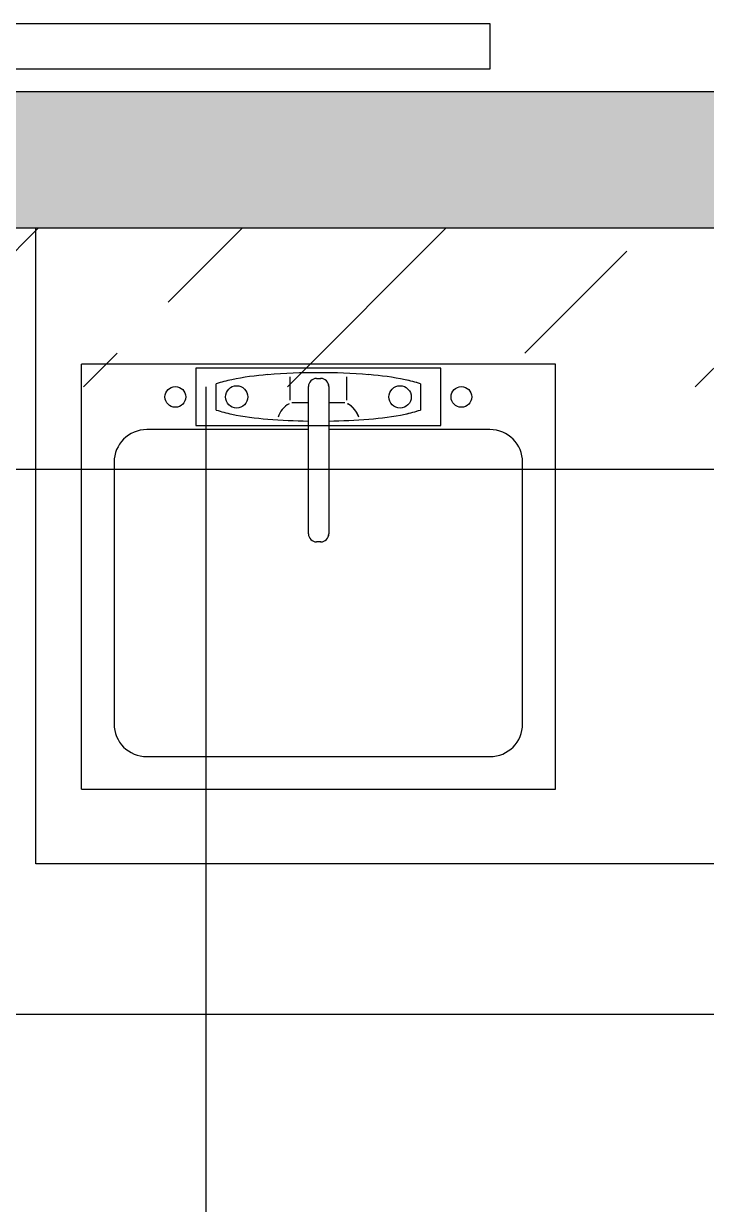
# Model space of a CAD drawing. Header units: millimetres. Extents: x -92759 to 184353, y -15225 to 86714.
# Drawn here: x 64437 to 65189, y 48716 to 50016 of the extents above; entities that cross this region are included whole.
import ezdxf

# ---------------------------------------------------------------- set-up
doc = ezdxf.new("R2010")
doc.units = ezdxf.units.MM
for name, color, linetype in [('0-1', 9, 'Continuous'), ('A-_DOOR----_E', 8, 'Continuous'), ('A-_SANIFIXR_E', 8, 'Continuous'), ('A-_WALL----_H-1', 9, 'Continuous'), ('A-_WALLPRTN_E', 8, 'Continuous'), ('A-PATT-CONC', 8, 'Continuous'), ('M-_SANIFIXR_E', 9, 'Continuous')]:
    doc.layers.add(name, color=color, linetype=linetype)
doc.layers.add('A-_FURN--1', color=7, linetype='Continuous', true_color=0xaaaaaa)
doc.layers.add('HFI 9MM FPB', color=94, linetype='Continuous', lineweight=5)

# ---------------------------------------------------------------- blocks, each defined once
blk = doc.blocks.new('One-Pane_Sliding_Door_4854 - B8-SD04 1100x2200-10511347-BLK8_RHH_2ND STOREY PLAN')
at = {"layer": 'A-_DOOR----_E'}
for p, q in [((-1650, -150), (-1650, -100)), ((-1650, -100), (-550, -100)), ((-550, -100), (-550, -150)), ((-550, -150), (-1650, -150))]:
    blk.add_line(p, q, dxfattribs=at)
blk = doc.blocks.new('1599_FURN_RHH_BLK8 _NEW__2ND STY_dwg-10261561-BLK8_RHH_2ND STOREY PLAN')
at = {"layer": 'A-_FURN--1', "flags": 128}
blk.add_lwpolyline([(-25849.8, -29550.1), (-23949.8, -29550.1), (-23949.8, -34550.1), (-24699.8, -34550.1), (-24699.8, -34100.1), (-25299.8, -34100.1), (-25299.8, -34550.1), (-25849.8, -34550.1), (-25849.8, -33850.1), (-24649.8, -33850.1), (-24649.8, -30250.1), (-25849.8, -30250.1)], close=True, dxfattribs=at)
at = {"layer": 'A-_SANIFIXR_E'}
for p, q in [((-25799.8, -30168.1), (-25799.8, -29700.1)), ((-25277.8, -29700.1), (-25799.8, -29700.1)), ((-25673.8, -29704.6), (-25673.8, -29767.6)), ((-25403.8, -29704.6), (-25673.8, -29704.6)), ((-25403.8, -29767.6), (-25403.8, -29704.6)), ((-25277.8, -30168.1), (-25277.8, -29700.1)), ((-25570, -29739.8), (-25570, -29713.9)), ((-25540.7, -29715.7), (-25536.2, -29715.7)), ((-25507.6, -29739.8), (-25507.6, -29713.9)), ((-25651.3, -29750.6), (-25651.3, -29721.6)), ((-25549.7, -29886.7), (-25549.7, -29724.7)), ((-25527.2, -29724.7), (-25527.2, -29886.7)), ((-25426.3, -29721.6), (-25426.3, -29750.6)), ((-25568, -29742.2), (-25549.7, -29742.2)), ((-25527, -29742.2), (-25509.5, -29742.2)), ((-25549.7, -29772.1), (-25727.8, -29772.1)), ((-25673.8, -29767.6), (-25403.8, -29767.6)), ((-25349.8, -29772.1), (-25527.2, -29772.1)), ((-25763.8, -29808.1), (-25763.8, -30096.1)), ((-25313.8, -30096.1), (-25313.8, -29808.1)), ((-25536.2, -29895.7), (-25540.7, -29895.7)), ((-25727.8, -30132.1), (-25349.8, -30132.1)), ((-25799.8, -30168.1), (-25277.8, -30168.1))]:
    blk.add_line(p, q, dxfattribs=at)
for centre, radius in [((-25696.3, -29736.1), 11.4), ((-25628.8, -29736.1), 12.3), ((-25448.8, -29736.1), 12.3), ((-25381.3, -29736.1), 11.4)]:
    blk.add_circle(centre, radius, dxfattribs=at)
for centre, radius, start, end in [((-25605.6, -29861.8), 147.4, 101.1975, 108.0457), ((-25565.6, -30064), 353.6, 94.6876, 101.1975), ((-25538.8, -30390.9), 681.5, 90, 94.6876), ((-25540.7, -29724.7), 9, 90, 180), ((-25538.8, -30390.9), 681.5, 85.3124, 90), ((-25536.2, -29724.7), 9, 0, 90), ((-25512, -30064), 353.6, 78.8025, 85.3124), ((-25471.9, -29861.8), 147.4, 71.9543, 78.8025), ((-25558.8, -29766.3), 25.7, 118.4413, 161.9853), ((-25518.7, -29766.3), 25.7, 18.0147, 61.5587), ((-25605.6, -29610.4), 147.4, 251.9543, 258.8025), ((-25565.6, -29408.2), 353.6, 258.8025, 265.3124), ((-25512, -29408.2), 353.6, 274.6876, 281.1975), ((-25471.9, -29610.4), 147.4, 281.1975, 288.0457), ((-25727.8, -29808.1), 36, 90, 180), ((-25538.8, -29081.3), 681.5, 265.3124, 269.0787), ((-25538.8, -29081.3), 681.5, 270.9704, 274.6876), ((-25349.8, -29808.1), 36, 0, 90), ((-25540.7, -29886.7), 9, 180, 270), ((-25536.2, -29886.7), 9, 270, 0), ((-25727.8, -30096.1), 36, 180, 270), ((-25349.8, -30096.1), 36, 270, 0)]:
    blk.add_arc(centre, radius, start, end, dxfattribs=at)
blk = doc.blocks.new('A$C3019c3af')
at = {"layer": 'A-_WALL----_H-1'}
h = blk.add_hatch(dxfattribs=at)
h.set_pattern_fill('FP_8', color=256, style=0, pattern_type=2)
h.set_pattern_definition([(0, (-11670.95, 40338.29), (609.6, 152.4), [50.292, -406.908, 50.292, -406.908, -2438.4]), (0, (-11670.95, 40338.29), (609.6, 152.4), [-914.4, 50.292, -864.108, 50.292, -406.908, -1066.8]), (0, (-11670.95, 40338.29), (609.6, 152.4), [-2286, 50.292, -254.508, 50.292, -711.708]), (120, (-11442.35, 40414.49), (-436.7823, 451.7291), [50.292, -406.908, 50.292, -406.908, -2438.4]), (120, (-11442.35, 40414.49), (-436.7823, 451.7291), [-914.4, 50.292, -864.108, 50.292, -406.908, -1066.8]), (120, (-11442.35, 40414.49), (-436.7823, 451.7291), [-2286, 50.292, -254.508, 50.292, -711.708]), (240, (-11366.15, 40719.29), (-172.8177, -604.1291), [50.292, -406.908, 50.292, -406.908, -2438.4]), (240, (-11366.15, 40719.29), (-172.8177, -604.1291), [-914.4, 50.292, -864.108, 50.292, -406.908, -1066.8]), (240, (-11366.15, 40719.29), (-172.8177, -604.1291), [-2286, 50.292, -254.508, 50.292, -711.708])])
h.paths.add_polyline_path([(-3650, 17050), (-3650, 17200), (-6400, 17200), (-6400, 17050), (-3750, 17050)])
h.paths.add_polyline_path([(-25250, 17050), (-25250, 17200), (-27900, 17200), (-27900, 17050), (-27750, 17050)])
h.paths.add_polyline_path([(-23900, 17050), (-21400, 17050), (-21400, 17200), (-24150, 17200), (-24150, 17050), (-24050, 17050)])
h.paths.add_polyline_path([(-2550, 17050), (-50, 17050), (-50, 17200), (-2550, 17200), (-2550, 17125)])
h.paths.add_polyline_path([(-18850, 17050), (-8950, 17050), (-8950, 17200), (-18850, 17200), (-18850, 17125)])
h.paths.add_polyline_path([(-7750, 17050), (-7500, 17050), (-7500, 17200), (-7850, 17200), (-7850, 17050)])
h.paths.add_polyline_path([(-20300, 17050), (-19950, 17050), (-19950, 17200), (-20300, 17200), (-20300, 17125)])
at = {"layer": 'A-_WALLPRTN_E'}
for p, q in [((-8950, 17200), (-18850, 17200)), ((-18850, 17050), (-16350, 17050))]:
    blk.add_line(p, q, dxfattribs=at)
at = {"layer": 'M-_SANIFIXR_E'}
for p, q in [((-18200, 16432), (-18200, 16900)), ((-17678, 16900), (-18200, 16900)), ((-18074, 16895.5), (-18074, 16832.5)), ((-17804, 16895.5), (-18074, 16895.5)), ((-17804, 16832.5), (-17804, 16895.5)), ((-17678, 16432), (-17678, 16900)), ((-18051.5, 16849.5), (-18051.5, 16878.5)), ((-17970.2, 16860.3), (-17970.2, 16886.2)), ((-17950, 16713.4), (-17950, 16875.4)), ((-17941, 16884.4), (-17936.5, 16884.4)), ((-17927.5, 16875.4), (-17927.5, 16713.4)), ((-17907.8, 16860.3), (-17907.8, 16886.2)), ((-17826.5, 16878.5), (-17826.5, 16849.5)), ((-17968.3, 16857.9), (-17950, 16857.9)), ((-17927.2, 16857.9), (-17909.8, 16857.9)), ((-17950, 16828), (-18128, 16828)), ((-18074, 16832.5), (-17804, 16832.5)), ((-17750, 16828), (-17927.5, 16828)), ((-18164, 16792), (-18164, 16504)), ((-17714, 16504), (-17714, 16792)), ((-17936.5, 16704.4), (-17941, 16704.4)), ((-18128, 16468), (-17750, 16468)), ((-18200, 16432), (-17678, 16432))]:
    blk.add_line(p, q, dxfattribs=at)
for centre, radius in [((-18096.5, 16864), 11.4), ((-18029, 16864), 12.3), ((-17849, 16864), 12.3), ((-17781.5, 16864), 11.4)]:
    blk.add_circle(centre, radius, dxfattribs=at)
for centre, radius, start, end in [((-17965.8, 16536.1), 353.6, 94.6876, 101.1975), ((-17939, 16209.2), 681.5, 90, 94.6876), ((-17939, 16209.2), 681.5, 85.3124, 90), ((-17912.2, 16536.1), 353.6, 78.8025, 85.3124), ((-18005.8, 16738.3), 147.4, 101.1975, 108.0457), ((-17941, 16875.4), 9, 90, 180), ((-17936.5, 16875.4), 9, 0, 90), ((-17872.2, 16738.3), 147.4, 71.9543, 78.8025), ((-18005.8, 16989.7), 147.4, 251.9543, 258.8025), ((-17959, 16833.8), 25.7, 118.4413, 161.9853), ((-17919, 16833.8), 25.7, 18.0147, 61.5587), ((-17872.2, 16989.7), 147.4, 281.1975, 288.0457), ((-17965.8, 17191.9), 353.6, 258.8025, 265.3124), ((-17939, 17518.8), 681.5, 265.3124, 269.0787), ((-17939, 17518.8), 681.5, 270.9704, 274.6876), ((-17912.2, 17191.9), 353.6, 274.6876, 281.1975), ((-18128, 16792), 36, 90, 180), ((-17750, 16792), 36, 0, 90), ((-17941, 16713.4), 9, 180, 270), ((-17936.5, 16713.4), 9, 270, 0), ((-18128, 16504), 36, 180, 270), ((-17750, 16504), 36, 270, 0)]:
    blk.add_arc(centre, radius, start, end, dxfattribs=at)
at = {"layer": 'A-_DOOR----_E', "rotation": 180}
blk.add_blockref('One-Pane_Sliding_Door_4854 - B8-SD04 1100x2200-10511347-BLK8_RHH_2ND STOREY PLAN', (-19400, 17125), dxfattribs=at)
at = {"layer": 'M-_SANIFIXR_E'}
blk.add_blockref('1599_FURN_RHH_BLK8 _NEW__2ND STY_dwg-10261561-BLK8_RHH_2ND STOREY PLAN', (7599.8, 46600.1), dxfattribs=at)
blk = doc.blocks.new('RCP_B8L2')
at = {"layer": 'A-PATT-CONC'}
h = blk.add_hatch(dxfattribs=at)
h.set_pattern_fill('ANSI37', color=256, scale=189, angle=45)
h.set_pattern_definition([(90, (-386618.07, -170702.3), (-600.075, 0), []), (180, (-386618.07, -170702.3), (-6e-14, -600.075), [])])
h.paths.add_polyline_path([(-389618.1, -170702.3), (-386618.1, -170702.3), (-386618.1, -174902.3), (-389618.1, -174902.3)])
at = {"layer": 'HFI 9MM FPB'}
h = blk.add_hatch(dxfattribs=at)
h.set_pattern_fill('ANSI33', color=256, scale=50)
h.set_pattern_definition([(45, (-581589.02, -147239), (-224.5064, 224.5064), []), (45, (-581364.5, -147239), (-224.5064, 224.5064), [158.75, -79.375])])
h.paths.add_polyline_path([(-389618.1, -170702.3), (-386618.1, -170702.3), (-386618.1, -174902.3), (-389618.1, -174902.3)], flags=16)
h.paths.add_polyline_path([(-389968.1, -175527.3), (-389968.1, -170527.3), (-386268.1, -170527.3), (-386268.1, -175527.3), (-387018.1, -175527.3), (-387018.1, -175077.3), (-387618.1, -175077.3), (-387618.1, -175527.3)])

msp = doc.modelspace()

# ---------------------------------------------------------------- block references
at = {"layer": '0-1'}
msp.add_blockref('A$C3019c3af', (82701.1, 32741.2), dxfattribs=at)
at = {"layer": 'A-PATT-CONC'}
msp.add_blockref('RCP_B8L2', (452619.1, 220318.5), dxfattribs=at)

doc.saveas('drawing.dxf')
